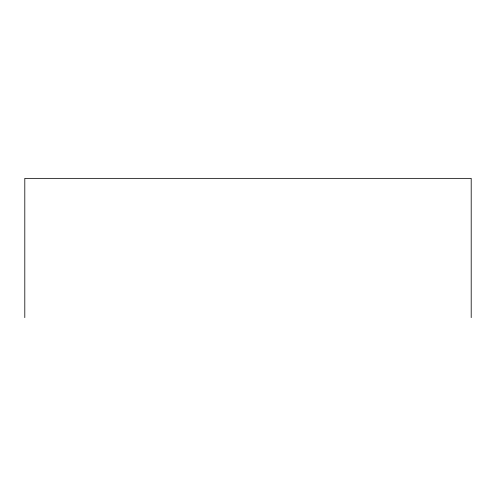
<?xml version="1.0" encoding="UTF-8"?>
<svg xmlns="http://www.w3.org/2000/svg" width="496" height="496" viewBox="0 0 496 496"><rect width="100%" height="100%" fill="white"/><g stroke="black" fill="none" stroke-linecap="round" stroke-linejoin="round"><path stroke-width="0.74" d="M471.2 317.638L471.2 178.362L24.8 178.362L24.8 317.638"/></g></svg>
